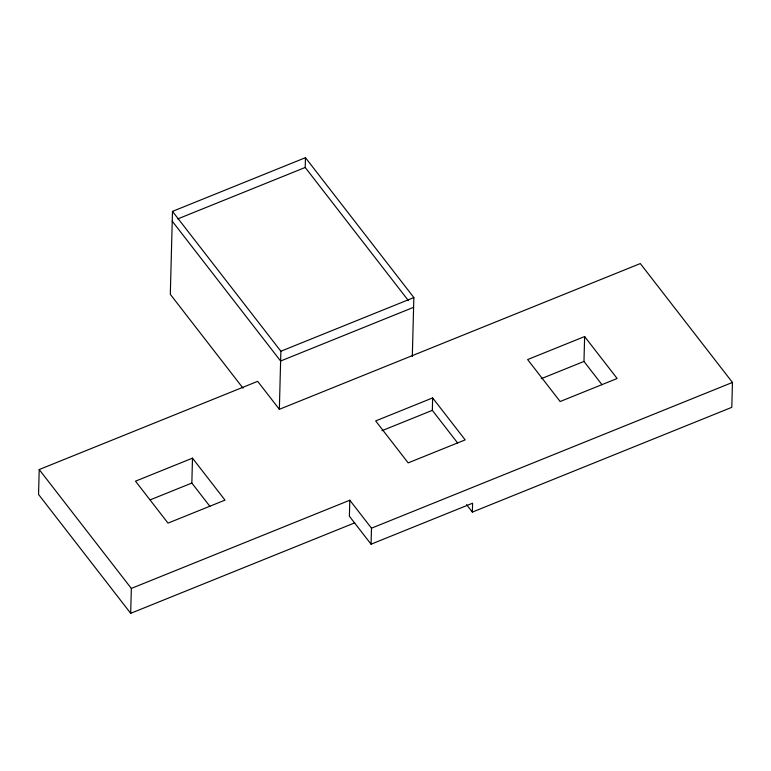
<?xml version="1.0" encoding="UTF-8"?>
<svg xmlns="http://www.w3.org/2000/svg" width="771" height="771" viewBox="0 0 771 771"><rect width="100%" height="100%" fill="white"/><g stroke="black" fill="none" stroke-linecap="round" stroke-linejoin="round"><path stroke-width="1.16" d="M466.571 504.629L472.353 512.089L731.795 407.339L732.45 382.445L640.315 263.566L279.353 409.314L257.668 381.337L39.205 469.549L38.55 494.433L130.684 613.321L354.727 522.854M130.684 613.321L131.33 588.427L39.205 469.549M412.312 356.51L413.854 297.548L305.461 157.679L172.482 211.379L170.314 294.339L243.058 388.208M209.905 506.354L191.844 483.051L192.49 458.157L135.503 481.171L168.02 523.123L225.007 500.119L192.49 458.157M279.353 409.314L280.875 351.239L172.482 211.379M408.437 300.661L305.21 167.461L305.461 157.679M131.33 588.427L349.803 500.215L349.379 516.213L371.063 544.191L472.584 503.203L472.353 512.089M371.063 544.191L371.487 528.193L349.803 500.215M457.617 442.988L432.329 410.355L432.647 397.913L375.66 420.927L408.167 462.879L465.164 439.875L432.647 397.913M602.035 384.748L583.975 361.435L584.63 336.551L527.634 359.556L560.151 401.518L617.147 378.503L584.63 336.551M177.764 218.916L305.21 167.461M280.875 351.239L413.854 297.548M413.593 307.321L280.615 361.021L172.222 221.152M150.2 499.859L191.844 483.051M381.905 430.719L432.329 410.355M541.232 378.696L583.975 361.435M371.487 528.193L732.45 382.445"/></g></svg>
